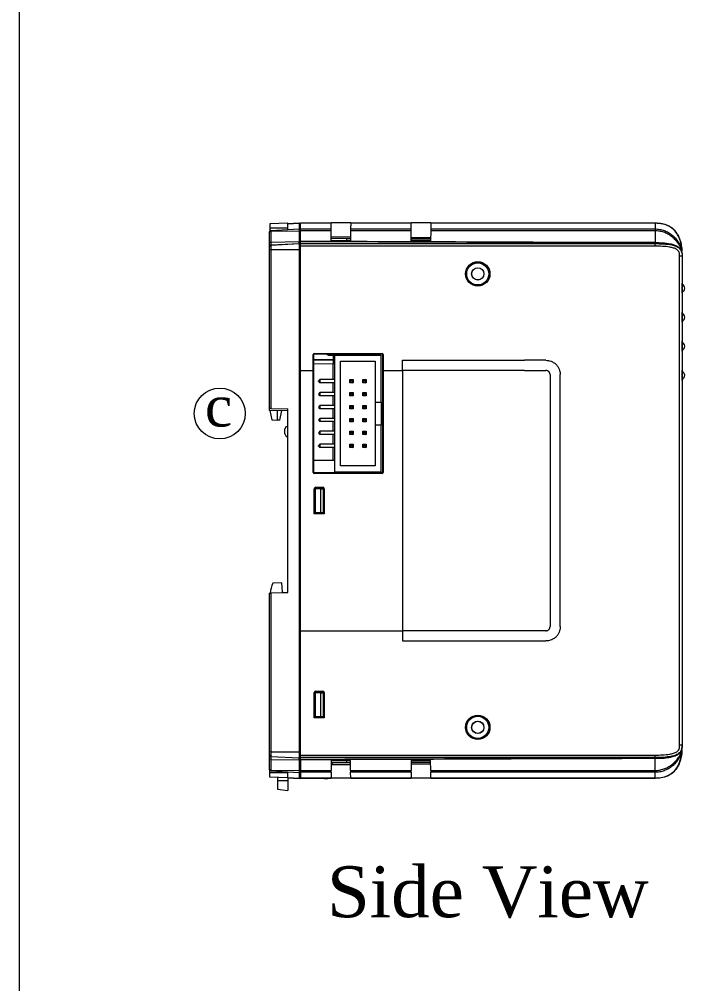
# Model space of a CAD drawing. Extents: x 222 to 1672, y 144 to 807.
# Drawn here: x 221.5 to 352, y 333.8 to 523 of the extents above; entities that cross this region are included whole.
import ezdxf

# ---------------------------------------------------------------- set-up
doc = ezdxf.new("R2010")
doc.units = 0
doc.header["$LTSCALE"] = 2
doc.header["$MEASUREMENT"] = 0
doc.layers.get('0').update_dxf_attribs({"linetype": 'CONTINUOUS'})
doc.styles.get("Standard").update_dxf_attribs({"font": 'TIMES.TTF'})

# ---------------------------------------------------------------- blocks, each defined once
blk = doc.blocks.new('*X58')
at = {"linetype": 'Continuous'}
for s, p in [('Side', (557.85, 454.69)), (' View', (584.44, 454.69))]:
    blk.add_text(s, height=10, rotation=360, dxfattribs=at).set_placement(p)

msp = doc.modelspace()

# ---------------------------------------------------------------- linework, layer by layer
at = {"lineweight": 5}
msp.add_line((221.51653, 806.80121), (221.51653, 144.49055), dxfattribs=at)
at = {"linetype": 'Continuous', "lineweight": 5}
for p, q in [((274.16545, 483.04373), (270.66545, 482.9215)), ((270.66545, 482.9215), (270.66545, 482.04373)), ((274.16545, 482.95202), (276.36545, 483.06732)), ((274.16545, 483.04373), (274.16545, 482.95202)), ((274.16545, 482.92825), (276.36545, 483.01118)), ((274.16545, 482.92825), (274.16545, 482.95202)), ((274.16545, 481.77023), (274.16545, 482.92825)), ((276.36545, 483.06732), (276.36545, 483.01118)), ((276.36545, 483.01118), (276.36545, 481.88552)), ((276.66545, 483.07686), (282.63491, 483.07686)), ((282.6354, 483.02073), (276.66545, 483.02073)), ((276.66545, 481.89507), (276.66545, 483.02073)), ((286.49599, 483.07686), (282.63491, 483.07686)), ((282.64522, 481.89507), (282.6354, 483.02073)), ((286.4955, 483.02073), (286.48568, 481.89507)), ((298.3354, 483.02073), (286.4955, 483.02073)), ((286.49599, 483.07686), (298.33491, 483.07686)), ((302.19599, 483.07686), (298.33491, 483.07686)), ((298.34522, 481.89507), (298.3354, 483.02073)), ((302.1955, 483.02073), (302.18568, 481.89507)), ((346.16545, 483.02073), (302.1955, 483.02073)), ((302.19599, 483.07686), (346.16545, 483.07686)), ((346.16545, 483.02073), (346.16545, 481.89507)), ((270.56545, 479.25108), (270.56545, 481.29687)), ((274.16545, 482.04373), (270.66545, 482.04373)), ((270.66545, 482.04373), (270.66545, 481.51554)), ((270.84975, 481.59646), (276.36545, 481.88552)), ((270.84975, 481.44366), (276.36545, 481.52334)), ((270.84975, 481.44366), (270.84975, 479.33366)), ((276.36545, 482.57255), (276.66545, 482.56732)), ((276.36545, 481.88552), (276.36545, 481.52334)), ((276.36545, 481.52334), (276.36545, 479.41334)), ((276.36545, 481.39076), (276.66545, 481.38552)), ((276.66545, 481.89507), (282.64522, 481.89507)), ((282.64838, 481.53289), (276.66545, 481.53289)), ((276.66545, 479.42289), (276.66545, 481.53289)), ((282.66545, 479.57686), (282.64838, 481.53289)), ((286.48252, 481.53289), (286.46545, 479.57686)), ((298.34838, 481.53289), (286.48252, 481.53289)), ((286.48568, 481.89507), (298.34522, 481.89507)), ((298.36545, 479.57686), (298.34838, 481.53289)), ((302.18252, 481.53289), (302.16545, 479.57686)), ((346.16545, 481.53289), (302.18252, 481.53289)), ((302.18568, 481.89507), (346.16545, 481.89507)), ((346.16545, 481.53289), (346.16545, 479.21528)), ((270.56545, 478.46354), (270.56545, 479.25108)), ((270.84975, 479.33366), (276.36545, 479.41334)), ((270.84975, 479.33366), (270.84975, 478.76284)), ((270.84975, 478.76284), (276.36545, 479.05163)), ((270.84975, 478.74387), (276.36545, 479.03266)), ((276.36545, 479.05163), (276.36545, 479.41334)), ((276.36545, 479.27696), (276.66545, 479.27552)), ((276.36545, 479.05163), (276.36545, 479.03266)), ((276.36545, 479.03266), (276.36545, 477.8338)), ((276.66545, 479.01298), (276.66545, 479.06118)), ((276.66545, 479.01298), (346.16545, 479.01298)), ((282.65862, 480.36002), (286.47204, 480.33203)), ((282.66119, 480.06549), (285.68366, 480.04966)), ((286.46545, 479.57686), (282.66545, 479.57686)), ((285.68366, 480.04966), (286.46954, 480.04554)), ((285.68366, 480.04966), (285.68366, 479.57686)), ((298.35962, 480.24476), (302.17103, 480.21678)), ((298.3619, 479.98327), (302.16882, 479.96333)), ((302.16545, 479.57686), (298.36545, 479.57686)), ((346.16545, 479.0706), (346.16545, 479.01298)), ((270.56545, 478.44456), (270.56545, 478.46354)), ((270.56545, 477.8338), (270.56545, 478.44456)), ((270.56545, 446.69304), (270.56545, 477.8338)), ((270.56545, 477.8338), (270.84975, 477.8338)), ((270.84975, 478.76284), (270.84975, 478.74387)), ((270.84975, 478.74387), (270.84975, 477.8338)), ((270.84975, 477.8338), (270.84975, 446.68311)), ((270.84975, 477.8338), (276.36545, 477.8338)), ((276.36545, 478.55734), (276.66545, 478.55211)), ((276.36545, 478.53837), (276.66545, 478.53314)), ((276.36545, 477.8338), (276.36545, 430.86733)), ((276.36545, 477.8338), (276.66545, 477.8338)), ((276.66545, 478.53314), (276.66545, 478.51345)), ((320.58366, 478.51345), (276.66545, 478.51345)), ((276.66545, 454.11345), (276.66545, 478.51345)), ((346.16545, 478.51345), (320.58366, 478.51345)), ((351.37716, 477.63584), (351.37718, 477.63575)), ((351.41318, 477.27767), (351.37718, 477.63575)), ((351.41875, 477.27749), (351.41875, 477.27747)), ((350.98366, 380.57686), (350.98366, 476.57686)), ((351.48366, 476.57686), (350.98366, 476.57686)), ((351.48366, 476.57686), (351.48366, 380.57686)), ((351.48369, 471.27671), (351.48366, 471.27671)), ((351.48369, 465.57671), (351.48366, 465.57671)), ((351.48369, 459.87671), (351.48366, 459.87671)), ((279.16545, 454.11345), (279.16545, 457.27686)), ((279.2886, 457.27686), (279.16545, 457.27686)), ((279.2886, 434.07686), (279.2886, 457.27686)), ((283.08964, 456.17686), (279.2886, 456.20998)), ((279.2886, 456.20984), (283.0739, 456.17686)), ((279.36545, 457.47686), (292.66545, 457.47686)), ((279.36545, 457.35369), (279.36545, 457.47686)), ((279.36545, 457.35369), (292.66545, 457.35004)), ((281.83366, 457.28684), (281.83366, 457.35301)), ((281.83366, 457.28684), (282.13366, 457.13684)), ((282.13366, 457.35293), (282.13366, 457.13684)), ((282.13366, 457.13684), (283.78366, 457.13684)), ((283.0739, 456.17686), (283.08964, 456.17686)), ((283.08964, 457.13684), (283.08964, 456.17686)), ((283.36366, 434.23684), (283.36366, 457.09684)), ((283.36366, 457.09684), (292.46366, 457.09684)), ((283.78366, 457.35248), (283.78366, 457.09684)), ((284.98366, 457.35215), (284.98366, 457.09684)), ((292.46366, 447.91684), (292.46366, 457.09684)), ((292.66545, 457.35004), (292.66545, 457.47686)), ((292.73861, 457.27686), (292.86545, 457.27686)), ((292.73861, 457.27686), (292.73861, 434.07686)), ((292.86545, 457.27686), (292.86545, 454.11345)), ((283.03198, 455.37723), (279.2886, 455.40985)), ((283.03198, 452.33684), (283.03198, 455.37723)), ((284.51366, 455.94684), (291.31366, 455.94684)), ((284.51366, 435.38684), (284.51366, 455.94684)), ((291.31366, 455.94684), (291.31366, 447.91684)), ((296.66545, 456.11345), (320.58366, 456.11345)), ((296.66545, 454.11345), (296.66545, 456.11345)), ((324.78366, 456.11345), (320.58366, 456.11345)), ((276.66545, 454.11345), (279.16545, 454.11345)), ((276.66545, 403.04027), (276.66545, 454.11345)), ((279.16545, 434.07686), (279.16545, 454.11345)), ((292.86545, 454.11345), (296.66545, 454.11345)), ((292.86545, 454.11345), (292.86545, 434.07686)), ((296.66545, 454.11345), (296.66545, 403.04027)), ((320.58366, 454.11345), (324.78366, 454.11345)), ((325.58366, 453.31345), (325.58366, 403.84027)), ((327.58366, 403.84027), (327.58366, 453.31345)), ((351.48369, 454.1767), (351.48366, 454.1767)), ((280.31366, 452.06911), (280.21366, 452.06911)), ((280.21366, 451.96457), (280.21366, 452.06911)), ((280.21366, 451.96457), (280.31366, 451.96457)), ((280.46366, 452.33684), (280.31366, 452.18684)), ((280.31366, 451.84684), (280.31366, 452.18684)), ((280.46366, 451.69684), (280.31366, 451.84684)), ((280.46366, 452.33684), (280.46366, 451.69684)), ((283.36366, 452.33684), (280.46366, 452.33684)), ((283.36366, 451.69684), (280.46366, 451.69684)), ((283.03198, 449.79684), (283.03198, 451.69684)), ((286.32366, 452.33684), (286.47366, 452.18684)), ((286.32366, 452.33684), (286.96366, 452.33684)), ((286.32366, 451.69684), (286.32366, 452.33684)), ((286.32366, 451.69684), (286.47366, 451.84684)), ((286.96366, 451.69684), (286.32366, 451.69684)), ((286.47366, 452.18684), (286.81366, 452.18684)), ((286.47366, 452.18684), (286.47366, 451.84684)), ((286.47366, 451.84684), (286.81366, 451.84684)), ((286.81366, 452.18684), (286.96366, 452.33684)), ((286.81366, 452.18684), (286.81366, 451.84684)), ((286.81366, 451.84684), (286.96366, 451.69684)), ((286.96366, 452.33684), (286.96366, 451.69684)), ((288.86366, 451.69684), (288.86366, 452.33684)), ((288.86366, 452.33684), (289.01366, 452.18684)), ((288.86366, 452.33684), (289.50366, 452.33684)), ((288.86366, 451.69684), (289.01366, 451.84684)), ((289.50366, 451.69684), (288.86366, 451.69684)), ((289.01366, 452.18684), (289.01366, 451.84684)), ((289.01366, 452.18684), (289.35366, 452.18684)), ((289.01366, 451.84684), (289.35366, 451.84684)), ((289.35366, 452.18684), (289.50366, 452.33684)), ((289.35366, 452.18684), (289.35366, 451.84684)), ((289.35366, 451.84684), (289.50366, 451.69684)), ((289.50366, 452.33684), (289.50366, 451.69684)), ((280.46366, 449.79684), (280.31366, 449.64684)), ((280.31366, 449.30684), (280.31366, 449.64684)), ((280.46366, 449.15684), (280.31366, 449.30684)), ((280.46366, 449.79684), (280.46366, 449.15684)), ((283.36366, 449.79684), (280.46366, 449.79684)), ((283.36366, 449.15684), (280.46366, 449.15684)), ((283.03198, 447.25684), (283.03198, 449.15684)), ((286.31366, 449.80684), (286.97366, 449.80684)), ((286.31366, 449.14684), (286.31366, 449.80684)), ((286.31366, 449.79684), (286.32366, 449.79684)), ((286.32366, 449.15684), (286.31366, 449.15684)), ((286.97366, 449.14684), (286.31366, 449.14684)), ((286.32366, 449.15684), (286.32366, 449.79684)), ((286.32366, 449.79684), (286.47366, 449.64684)), ((286.32366, 449.79684), (286.96366, 449.79684)), ((286.32366, 449.15684), (286.47366, 449.30684)), ((286.96366, 449.15684), (286.32366, 449.15684)), ((286.47366, 449.64684), (286.47366, 449.30684)), ((286.47366, 449.64684), (286.81366, 449.64684)), ((286.47366, 449.30684), (286.81366, 449.30684)), ((286.81366, 449.64684), (286.96366, 449.79684)), ((286.81366, 449.64684), (286.81366, 449.30684)), ((286.81366, 449.30684), (286.96366, 449.15684)), ((286.97366, 449.79684), (286.96366, 449.79684)), ((286.96366, 449.79684), (286.96366, 449.15684)), ((286.97366, 449.15684), (286.96366, 449.15684)), ((286.97366, 449.80684), (286.97366, 449.14684)), ((288.85366, 449.80684), (289.51366, 449.80684)), ((288.85366, 449.14684), (288.85366, 449.80684)), ((288.85366, 449.79684), (288.86366, 449.79684)), ((288.86366, 449.15684), (288.85366, 449.15684)), ((289.51366, 449.14684), (288.85366, 449.14684)), ((288.86366, 449.15684), (288.86366, 449.79684)), ((288.86366, 449.79684), (289.01366, 449.64684)), ((288.86366, 449.79684), (289.50366, 449.79684)), ((288.86366, 449.15684), (289.01366, 449.30684)), ((289.50366, 449.15684), (288.86366, 449.15684)), ((289.01366, 449.64684), (289.01366, 449.30684)), ((289.01366, 449.64684), (289.35366, 449.64684)), ((289.01366, 449.30684), (289.35366, 449.30684)), ((289.35366, 449.64684), (289.50366, 449.79684)), ((289.35366, 449.64684), (289.35366, 449.30684)), ((289.35366, 449.30684), (289.50366, 449.15684)), ((289.50366, 449.79684), (289.50366, 449.15684)), ((289.51366, 449.80684), (289.51366, 449.14684)), ((270.56545, 446.29304), (270.56545, 446.69304)), ((280.46366, 447.25684), (280.31366, 447.10684)), ((280.31366, 446.76684), (280.31366, 447.10684)), ((280.46366, 446.61684), (280.31366, 446.76684)), ((280.46366, 447.25684), (280.46366, 446.61684)), ((283.36366, 447.25684), (280.46366, 447.25684)), ((286.31366, 447.26684), (286.97366, 447.26684)), ((286.31366, 446.60684), (286.31366, 447.26684)), ((286.31366, 447.25684), (286.32366, 447.25684)), ((286.32366, 447.25684), (286.47366, 447.10684)), ((286.32366, 447.25684), (286.96366, 447.25684)), ((286.32366, 446.61684), (286.32366, 447.25684)), ((286.32366, 446.61684), (286.47366, 446.76684)), ((286.47366, 447.10684), (286.81366, 447.10684)), ((286.47366, 447.10684), (286.47366, 446.76684)), ((286.47366, 446.76684), (286.81366, 446.76684)), ((286.81366, 447.10684), (286.96366, 447.25684)), ((286.81366, 447.10684), (286.81366, 446.76684)), ((286.81366, 446.76684), (286.96366, 446.61684)), ((286.97366, 447.25684), (286.96366, 447.25684)), ((286.96366, 447.25684), (286.96366, 446.61684)), ((286.97366, 447.26684), (286.97366, 446.60684)), ((288.85366, 447.26684), (289.51366, 447.26684)), ((288.85366, 446.60684), (288.85366, 447.26684)), ((288.85366, 447.25684), (288.86366, 447.25684)), ((288.86366, 446.61684), (288.86366, 447.25684)), ((288.86366, 447.25684), (289.01366, 447.10684)), ((288.86366, 447.25684), (289.50366, 447.25684)), ((288.86366, 446.61684), (289.01366, 446.76684)), ((289.01366, 447.10684), (289.01366, 446.76684)), ((289.01366, 447.10684), (289.35366, 447.10684)), ((289.01366, 446.76684), (289.35366, 446.76684)), ((289.35366, 447.10684), (289.50366, 447.25684)), ((289.35366, 447.10684), (289.35366, 446.76684)), ((289.35366, 446.76684), (289.50366, 446.61684)), ((289.50366, 447.25684), (289.50366, 446.61684)), ((289.51366, 447.26684), (289.51366, 446.60684)), ((291.31366, 447.91684), (292.46366, 447.91684)), ((291.31366, 447.91684), (291.31366, 443.41684)), ((292.46366, 447.91684), (292.46366, 443.41684)), ((274.16545, 446.2302), (270.56545, 446.29304)), ((270.62804, 446.29195), (271.05745, 444.40252)), ((270.84975, 446.68311), (274.16545, 446.56732)), ((272.06545, 446.26686), (272.06545, 444.36732)), ((272.56945, 444.38492), (272.99348, 446.25066)), ((274.16545, 410.56733), (274.16545, 446.56732)), ((283.36366, 446.61684), (280.46366, 446.61684)), ((283.03198, 444.71684), (283.03198, 446.61684)), ((286.32366, 446.61684), (286.31366, 446.61684)), ((286.97366, 446.60684), (286.31366, 446.60684)), ((286.96366, 446.61684), (286.32366, 446.61684)), ((286.97366, 446.61684), (286.96366, 446.61684)), ((288.86366, 446.61684), (288.85366, 446.61684)), ((289.51366, 446.60684), (288.85366, 446.60684)), ((289.50366, 446.61684), (288.86366, 446.61684)), ((271.05745, 444.40252), (272.06545, 444.36732)), ((272.56945, 444.38492), (272.06545, 444.36732)), ((273.80923, 443.15489), (273.56545, 442.66733)), ((273.80923, 443.15489), (274.16545, 443.16733)), ((280.46366, 444.71684), (280.31366, 444.56684)), ((280.31366, 444.22684), (280.31366, 444.56684)), ((280.46366, 444.07684), (280.31366, 444.22684)), ((280.46366, 444.71684), (280.46366, 444.07684)), ((283.36366, 444.71684), (280.46366, 444.71684)), ((283.36366, 444.07684), (280.46366, 444.07684)), ((283.03198, 442.17684), (283.03198, 444.07684)), ((286.31366, 444.72684), (286.97366, 444.72684)), ((286.31366, 444.06684), (286.31366, 444.72684)), ((286.31366, 444.71684), (286.32366, 444.71684)), ((286.32366, 444.07684), (286.31366, 444.07684)), ((286.97366, 444.06684), (286.31366, 444.06684)), ((286.32366, 444.07684), (286.32366, 444.71684)), ((286.32366, 444.71684), (286.47366, 444.56684)), ((286.32366, 444.71684), (286.96366, 444.71684)), ((286.32366, 444.07684), (286.47366, 444.22684)), ((286.96366, 444.07684), (286.32366, 444.07684)), ((286.47366, 444.56684), (286.47366, 444.22684)), ((286.47366, 444.56684), (286.81366, 444.56684)), ((286.47366, 444.22684), (286.81366, 444.22684)), ((286.81366, 444.56684), (286.96366, 444.71684)), ((286.81366, 444.56684), (286.81366, 444.22684)), ((286.81366, 444.22684), (286.96366, 444.07684)), ((286.97366, 444.71684), (286.96366, 444.71684)), ((286.96366, 444.71684), (286.96366, 444.07684)), ((286.97366, 444.07684), (286.96366, 444.07684)), ((286.97366, 444.72684), (286.97366, 444.06684)), ((288.85366, 444.72684), (289.51366, 444.72684)), ((288.85366, 444.06684), (288.85366, 444.72684)), ((288.85366, 444.71684), (288.86366, 444.71684)), ((288.86366, 444.07684), (288.85366, 444.07684)), ((289.51366, 444.06684), (288.85366, 444.06684)), ((288.86366, 444.07684), (288.86366, 444.71684)), ((288.86366, 444.71684), (289.01366, 444.56684)), ((288.86366, 444.71684), (289.50366, 444.71684)), ((288.86366, 444.07684), (289.01366, 444.22684)), ((289.50366, 444.07684), (288.86366, 444.07684)), ((289.01366, 444.56684), (289.01366, 444.22684)), ((289.01366, 444.56684), (289.35366, 444.56684)), ((289.01366, 444.22684), (289.35366, 444.22684)), ((289.35366, 444.56684), (289.50366, 444.71684)), ((289.35366, 444.56684), (289.35366, 444.22684)), ((289.35366, 444.22684), (289.50366, 444.07684)), ((289.50366, 444.71684), (289.50366, 444.07684)), ((289.51366, 444.72684), (289.51366, 444.06684)), ((291.31366, 443.41684), (291.31366, 435.38684)), ((292.46366, 443.41684), (291.31366, 443.41684)), ((292.46366, 434.23684), (292.46366, 443.41684)), ((273.56545, 441.66733), (273.56545, 442.66733)), ((273.56545, 441.66733), (273.80923, 441.17976)), ((273.80923, 441.17976), (274.16545, 441.16733)), ((280.46366, 442.17684), (280.31366, 442.02684)), ((280.31366, 441.68684), (280.31366, 442.02684)), ((280.46366, 441.53684), (280.31366, 441.68684)), ((280.46366, 442.17684), (280.46366, 441.53684)), ((283.36366, 442.17684), (280.46366, 442.17684)), ((283.36366, 441.53684), (280.46366, 441.53684)), ((283.03198, 439.63684), (283.03198, 441.53684)), ((286.31366, 442.18684), (286.97366, 442.18684)), ((286.31366, 441.52684), (286.31366, 442.18684)), ((286.31366, 442.17684), (286.32366, 442.17684)), ((286.32366, 441.53684), (286.31366, 441.53684)), ((286.97366, 441.52684), (286.31366, 441.52684)), ((286.32366, 441.53684), (286.32366, 442.17684)), ((286.32366, 442.17684), (286.47366, 442.02684)), ((286.32366, 442.17684), (286.96366, 442.17684)), ((286.32366, 441.53684), (286.47366, 441.68684)), ((286.96366, 441.53684), (286.32366, 441.53684)), ((286.47366, 442.02684), (286.47366, 441.68684)), ((286.47366, 442.02684), (286.81366, 442.02684)), ((286.47366, 441.68684), (286.81366, 441.68684)), ((286.81366, 442.02684), (286.96366, 442.17684)), ((286.81366, 442.02684), (286.81366, 441.68684)), ((286.81366, 441.68684), (286.96366, 441.53684)), ((286.97366, 442.17684), (286.96366, 442.17684)), ((286.96366, 442.17684), (286.96366, 441.53684)), ((286.97366, 441.53684), (286.96366, 441.53684)), ((286.97366, 442.18684), (286.97366, 441.52684)), ((288.85366, 442.18684), (289.51366, 442.18684)), ((288.85366, 441.52684), (288.85366, 442.18684)), ((288.85366, 442.17684), (288.86366, 442.17684)), ((288.86366, 441.53684), (288.85366, 441.53684)), ((289.51366, 441.52684), (288.85366, 441.52684)), ((288.86366, 441.53684), (288.86366, 442.17684)), ((288.86366, 442.17684), (289.01366, 442.02684)), ((288.86366, 442.17684), (289.50366, 442.17684)), ((288.86366, 441.53684), (289.01366, 441.68684)), ((289.50366, 441.53684), (288.86366, 441.53684)), ((289.01366, 442.02684), (289.35366, 442.02684)), ((289.01366, 442.02684), (289.01366, 441.68684)), ((289.01366, 441.68684), (289.35366, 441.68684)), ((289.35366, 442.02684), (289.50366, 442.17684)), ((289.35366, 442.02684), (289.35366, 441.68684)), ((289.35366, 441.68684), (289.50366, 441.53684)), ((289.50366, 442.17684), (289.50366, 441.53684)), ((289.51366, 442.18684), (289.51366, 441.52684)), ((280.31366, 439.37381), (280.21366, 439.37381)), ((280.21366, 439.25987), (280.21366, 439.37381)), ((280.21366, 439.25987), (280.31366, 439.25987)), ((280.46366, 439.63684), (280.31366, 439.48684)), ((280.31366, 439.14684), (280.31366, 439.48684)), ((280.46366, 438.99684), (280.31366, 439.14684)), ((280.46366, 439.63684), (280.46366, 438.99684)), ((283.36366, 439.63684), (280.46366, 439.63684)), ((286.32366, 439.63684), (286.47366, 439.48684)), ((286.32366, 439.63684), (286.96366, 439.63684)), ((286.32366, 438.99684), (286.32366, 439.63684)), ((286.32366, 438.99684), (286.47366, 439.14684)), ((286.47366, 439.48684), (286.81366, 439.48684)), ((286.47366, 439.48684), (286.47366, 439.14684)), ((286.47366, 439.14684), (286.81366, 439.14684)), ((286.81366, 439.48684), (286.96366, 439.63684)), ((286.81366, 439.48684), (286.81366, 439.14684)), ((286.81366, 439.14684), (286.96366, 438.99684)), ((286.96366, 439.63684), (286.96366, 438.99684)), ((288.86366, 438.99684), (288.86366, 439.63684)), ((288.86366, 439.63684), (289.01366, 439.48684)), ((288.86366, 439.63684), (289.50366, 439.63684)), ((288.86366, 438.99684), (289.01366, 439.14684)), ((289.01366, 439.48684), (289.35366, 439.48684)), ((289.01366, 439.48684), (289.01366, 439.14684)), ((289.01366, 439.14684), (289.35366, 439.14684)), ((289.35366, 439.48684), (289.50366, 439.63684)), ((289.35366, 439.48684), (289.35366, 439.14684)), ((289.35366, 439.14684), (289.50366, 438.99684)), ((289.50366, 439.63684), (289.50366, 438.99684)), ((283.36366, 438.99684), (280.46366, 438.99684)), ((283.03198, 436.42675), (283.03198, 438.99684)), ((286.96366, 438.99684), (286.32366, 438.99684)), ((289.50366, 438.99684), (288.86366, 438.99684)), ((283.36366, 436.42675), (279.2886, 436.42675)), ((291.31366, 435.38684), (284.51366, 435.38684)), ((279.2886, 434.07686), (279.16545, 434.07686)), ((292.66545, 434.00368), (279.36545, 434.00003)), ((279.36545, 434.00003), (279.36545, 433.87686)), ((292.66545, 433.87686), (279.36545, 433.87686)), ((283.36366, 434.23684), (292.46366, 434.23684)), ((283.63366, 434.23684), (283.63366, 434.0012)), ((283.78366, 434.23684), (283.78366, 434.00125)), ((284.98366, 434.23684), (284.98366, 434.00157)), ((292.66545, 434.00368), (292.66545, 433.87686)), ((292.73861, 434.07686), (292.86545, 434.07686)), ((276.36545, 430.86733), (276.36545, 386.16733)), ((276.66545, 430.86733), (276.36545, 430.86733)), ((279.35459, 425.9537), (279.35459, 430.90044)), ((279.46545, 430.77727), (279.35459, 430.90044)), ((279.46545, 426.1622), (279.46545, 430.77727)), ((279.47928, 430.86733), (279.56545, 430.86733)), ((279.56545, 426.16733), (279.56545, 430.86733)), ((280.60903, 430.86733), (279.56545, 430.86733)), ((279.6541, 431.20011), (281.00183, 431.20048)), ((279.6541, 431.20011), (279.76504, 431.07686)), ((279.76504, 431.07686), (280.86587, 431.07686)), ((280.60903, 426.16733), (280.60903, 430.86733)), ((280.60903, 430.86733), (281.06545, 430.86733)), ((280.86587, 431.07686), (281.00183, 431.20048)), ((281.06545, 430.86733), (281.06545, 426.16733)), ((281.30151, 430.90097), (281.16545, 430.77727)), ((281.16545, 430.77727), (281.16545, 426.07686)), ((281.30151, 430.90097), (281.30151, 425.95316)), ((276.66545, 426.16733), (276.36545, 426.16733)), ((279.35459, 425.9537), (279.41186, 426.01732)), ((281.30151, 425.95316), (279.35459, 425.9537)), ((279.41186, 426.16248), (279.46545, 426.1622)), ((279.41186, 426.01732), (279.41186, 426.16248)), ((281.16545, 426.01732), (279.41186, 426.01732)), ((279.56545, 426.16733), (279.46545, 426.16733)), ((280.60903, 426.16733), (279.56545, 426.16733)), ((281.06545, 426.16733), (280.60903, 426.16733)), ((281.30151, 425.95316), (281.16545, 426.07686)), ((281.16545, 426.01732), (281.16545, 426.07686)), ((272.96858, 412.43077), (271.21872, 412.36966)), ((273.09121, 410.59132), (272.96858, 412.43077)), ((270.56545, 379.30085), (270.56545, 410.44161)), ((270.84975, 410.45154), (274.16545, 410.56733)), ((270.84975, 410.45154), (270.84975, 379.30085)), ((273.09121, 410.59132), (274.16545, 410.57257)), ((276.66545, 403.04027), (296.66545, 403.04027)), ((276.66545, 378.64027), (276.66545, 403.04027)), ((296.66545, 403.04027), (296.66545, 401.04027)), ((324.78366, 403.04027), (320.58366, 403.04027)), ((296.66545, 401.04027), (320.58366, 401.04027)), ((320.58366, 401.04027), (324.78366, 401.04027)), ((276.66545, 390.86732), (276.36545, 390.86732)), ((279.35459, 385.9537), (279.35459, 390.90044)), ((279.46545, 390.77727), (279.35459, 390.90044)), ((279.46545, 386.1622), (279.46545, 390.77727)), ((279.47928, 390.86732), (279.56545, 390.86732)), ((279.56545, 386.16733), (279.56545, 390.86732)), ((280.60903, 390.86732), (279.56545, 390.86732)), ((279.6541, 391.20011), (281.00183, 391.20048)), ((279.6541, 391.20011), (279.76504, 391.07686)), ((279.76504, 391.07686), (280.86587, 391.07686)), ((280.60903, 386.16733), (280.60903, 390.86732)), ((280.60903, 390.86732), (281.06545, 390.86732)), ((280.86587, 391.07686), (281.00183, 391.20048)), ((281.06545, 390.86732), (281.06545, 386.16733)), ((281.30151, 390.90097), (281.16545, 390.77727)), ((281.16545, 390.77727), (281.16545, 386.07686)), ((281.30151, 390.90097), (281.30151, 385.95316)), ((281.16545, 388.06113), (281.06545, 388.06113)), ((276.36545, 386.16733), (276.36545, 379.30085)), ((276.66545, 386.16733), (276.36545, 386.16733)), ((279.41186, 386.16248), (279.46545, 386.1622)), ((279.41186, 386.01732), (279.41186, 386.16248)), ((279.56545, 386.16733), (279.46545, 386.16733)), ((280.60903, 386.16733), (279.56545, 386.16733)), ((281.06545, 386.16733), (280.60903, 386.16733)), ((279.35459, 385.9537), (279.41186, 386.01732)), ((281.30151, 385.95316), (279.35459, 385.9537)), ((281.16545, 386.01732), (279.41186, 386.01732)), ((281.30151, 385.95316), (281.16545, 386.07686)), ((281.16545, 386.07686), (281.16545, 386.01732)), ((351.48366, 380.57686), (350.98366, 380.57686)), ((270.56545, 378.69009), (270.56545, 379.30085)), ((270.84975, 379.30085), (270.56545, 379.30085)), ((270.56545, 378.67111), (270.56545, 378.69009)), ((270.56545, 377.88357), (270.56545, 378.67111)), ((270.84975, 379.30085), (270.84975, 378.39078)), ((270.84975, 379.30085), (276.36545, 379.30085)), ((276.36545, 379.30085), (276.36545, 378.10199)), ((276.36545, 379.30085), (276.66545, 379.30085)), ((276.36545, 378.59628), (276.66545, 378.60152)), ((276.36545, 378.57731), (276.66545, 378.58254)), ((276.66545, 378.64027), (320.58366, 378.64027)), ((276.66545, 378.64027), (276.66545, 378.60152)), ((320.58366, 378.64027), (346.16545, 378.64027)), ((346.16545, 378.14075), (346.16545, 378.64027)), ((351.37718, 379.51797), (351.37716, 379.51788)), ((351.41319, 379.8761), (351.37718, 379.51797)), ((351.41876, 379.87629), (351.41876, 379.87627)), ((270.56545, 375.83778), (270.56545, 377.88357)), ((270.84975, 378.39078), (276.36545, 378.10199)), ((270.84975, 378.39078), (270.84975, 378.37181)), ((270.84975, 378.37181), (276.36545, 378.08302)), ((270.84975, 378.37181), (270.84975, 377.80099)), ((270.84975, 377.80099), (276.36545, 377.72131)), ((270.84975, 377.80099), (270.84975, 375.69099)), ((276.36545, 378.10199), (276.36545, 378.08302)), ((276.36545, 377.72131), (276.36545, 378.08302)), ((276.36545, 377.85769), (276.66545, 377.85913)), ((276.36545, 377.72131), (276.36545, 375.61131)), ((346.16545, 378.14075), (276.66545, 378.14075)), ((276.66545, 378.14075), (276.66545, 378.09254)), ((276.66545, 377.73084), (276.66545, 375.62084)), ((282.66545, 377.57686), (282.64838, 375.62084)), ((282.65862, 376.7937), (286.47204, 376.82169)), ((285.68366, 377.10407), (282.66119, 377.08824)), ((282.66545, 377.57686), (286.46545, 377.57686)), ((282.92692, 376.79567), (282.8153, 377.08905)), ((285.68366, 377.57686), (285.68366, 377.10407)), ((286.46954, 377.10818), (285.68366, 377.10407)), ((286.48252, 375.62084), (286.46545, 377.57686)), ((298.36545, 377.57686), (298.34838, 375.62084)), ((298.35962, 376.90896), (302.17103, 376.93694)), ((302.16882, 377.19039), (298.3619, 377.17046)), ((298.36545, 377.57686), (302.16545, 377.57686)), ((302.18252, 375.62084), (302.16545, 377.57686)), ((346.16545, 378.08312), (346.16545, 378.14075)), ((346.16545, 375.62084), (346.16545, 377.93844)), ((270.66545, 375.17256), (270.66545, 375.61911)), ((274.16545, 375.17256), (270.66545, 375.17256)), ((270.66545, 374.29479), (270.66545, 375.17256)), ((270.84975, 375.69099), (276.36545, 375.61131)), ((270.84975, 375.53819), (276.36545, 375.24913)), ((274.16545, 374.20641), (274.16545, 375.36442)), ((276.36545, 375.74389), (276.66545, 375.74913)), ((276.36545, 375.61131), (276.36545, 375.24913)), ((276.36545, 375.24913), (276.36545, 374.12347)), ((276.66545, 375.62084), (282.64838, 375.62084)), ((282.64522, 375.25866), (276.66545, 375.25866)), ((276.66545, 375.25866), (276.66545, 374.13299)), ((282.64522, 375.25866), (282.6354, 374.13299)), ((286.48252, 375.62084), (298.34838, 375.62084)), ((298.34522, 375.25866), (286.48568, 375.25866)), ((286.4955, 374.13299), (286.48568, 375.25866)), ((298.34522, 375.25866), (298.3354, 374.13299)), ((302.18252, 375.62084), (346.16545, 375.62084)), ((346.16545, 375.25866), (302.18568, 375.25866)), ((302.1955, 374.13299), (302.18568, 375.25866)), ((346.16545, 374.13299), (346.16545, 375.25866)), ((274.16545, 374.17257), (270.66545, 374.29479)), ((272.16545, 374.24241), (272.16545, 373.67256)), ((272.16545, 373.67256), (272.16545, 371.95365)), ((272.16545, 373.67256), (274.16545, 373.67256)), ((274.16545, 374.20641), (276.36545, 374.12347)), ((274.16545, 374.18263), (274.16545, 374.20641)), ((274.16545, 374.17257), (274.16545, 374.18263)), ((274.16545, 374.18263), (276.36545, 374.06733)), ((274.16545, 374.17257), (274.16545, 373.67256)), ((274.16545, 373.67256), (274.16545, 371.67256)), ((276.36545, 374.5621), (276.66545, 374.56734)), ((276.36545, 374.12347), (276.36545, 374.06733)), ((276.36545, 374.06733), (276.66545, 374.08731)), ((276.66545, 374.13299), (282.6354, 374.13299)), ((282.63491, 374.07686), (276.66545, 374.07686)), ((281.28506, 374.06733), (281.96545, 374.06733)), ((286.49599, 374.07686), (282.63491, 374.07686)), ((286.4955, 374.13299), (298.3354, 374.13299)), ((298.33491, 374.07686), (286.49599, 374.07686)), ((302.19599, 374.07686), (298.33491, 374.07686)), ((302.1955, 374.13299), (346.16545, 374.13299)), ((346.16545, 374.07686), (302.19599, 374.07686)), ((272.16545, 371.95365), (274.16545, 371.67256))]:
    msp.add_line(p, q, dxfattribs=at)
at = {"linetype": 'Continuous', "lineweight": 5, "flags": 128}
for points in [[(270.56545, 479.25108), (270.57084, 479.26669), (270.58681, 479.28172), (270.61279, 479.29566), (270.64784, 479.30801), (270.69071, 479.3183), (270.73985, 479.32618), (270.79351, 479.33136), (270.84975, 479.33366)], [(351.48367, 469.27671), (351.48367, 469.35282), (351.48367, 469.5696), (351.48367, 469.89402), (351.48368, 470.2767)], [(351.48368, 470.2767), (351.48368, 470.65939), (351.48368, 470.98381), (351.48369, 471.20058), (351.48369, 471.27671)], [(351.48367, 463.57671), (351.48367, 463.65282), (351.48367, 463.8696), (351.48367, 464.19402), (351.48368, 464.5767)], [(351.48368, 464.5767), (351.48368, 464.95939), (351.48368, 465.28381), (351.48369, 465.50058), (351.48369, 465.57671)], [(351.48367, 457.8767), (351.48367, 457.95282), (351.48367, 458.1696), (351.48367, 458.49402), (351.48368, 458.8767)], [(351.48368, 458.8767), (351.48368, 459.25939), (351.48368, 459.58381), (351.48369, 459.80058), (351.48369, 459.87671)], [(351.48367, 452.1767), (351.48367, 452.25283), (351.48367, 452.4696), (351.48367, 452.79402), (351.48368, 453.1767)], [(351.48368, 453.1767), (351.48368, 453.55939), (351.48368, 453.88381), (351.48369, 454.10058), (351.48369, 454.1767)], [(270.84975, 446.68311), (270.79351, 446.68508), (270.73985, 446.68695), (270.69071, 446.68867), (270.64784, 446.69016), (270.61279, 446.69139), (270.58681, 446.69229), (270.57084, 446.69285), (270.56545, 446.69304)], [(270.56545, 410.44161), (270.57084, 410.4418), (270.58681, 410.44236), (270.61279, 410.44326), (270.64784, 410.44449), (270.69071, 410.44598), (270.73985, 410.4477), (270.79351, 410.44958), (270.84975, 410.45154)], [(270.84975, 377.80099), (270.79351, 377.80329), (270.73985, 377.80847), (270.69071, 377.81635), (270.64784, 377.82664), (270.61279, 377.83899), (270.58681, 377.85293), (270.57084, 377.86796), (270.56545, 377.88357)]]:
    msp.add_lwpolyline(points, dxfattribs=at)
at = {"linetype": 'Continuous', "lineweight": 5}
for centre, radius in [((311.41545, 473.07686), 2.39127), ((311.41545, 473.07686), 2.37731), ((311.41545, 473.07686), 2.16858), ((311.41545, 473.07686), 1.21397), ((311.41545, 473.07686), 1.19127), ((311.41545, 384.07686), 2.39127), ((311.41545, 384.07686), 2.37731), ((311.41545, 384.07686), 2.16858), ((311.41545, 384.07686), 1.21397), ((311.41545, 384.07686), 1.19127)]:
    msp.add_circle(centre, radius, dxfattribs=at)
at = {"lineweight": 5}
msp.add_circle((260.83415, 445.67184), 5, dxfattribs=at)
at = {"linetype": 'Continuous', "lineweight": 5}
for centre, radius, start, end in [((270.86529, 478.46341), 0.29984, 92.9709372, 179.9747613), ((270.86529, 478.44443), 0.29984, 92.9709372, 179.9747613), ((351.17118, 470.27671), 0.8125, 292.7789436, 67.9137812), ((351.17118, 464.57671), 0.8125, 292.7789436, 67.9137812), ((351.17118, 458.87671), 0.8125, 292.7789436, 67.9137812), ((279.36545, 457.27686), 0.2, 90, 180), ((279.36543, 457.27686), 0.07683, 89.9842775, 180), ((292.66545, 457.27686), 0.2, 0, 90), ((292.66543, 457.27686), 0.07318, 0, 89.9842775), ((351.17118, 453.17671), 0.8125, 292.7789436, 67.9137812), ((279.36545, 434.07686), 0.2, 180, 270), ((279.36543, 434.07686), 0.07683, 180, 270.0157225), ((292.66545, 434.07686), 0.2, 270, 0), ((292.66543, 434.07686), 0.07318, 270.0157225, 0), ((277.16021, 409.73361), 6.5, 156.074652, 173.7053168), ((270.86529, 378.69022), 0.29984, 180.0252387, 267.0290628), ((270.86529, 378.67124), 0.29984, 180.0252387, 267.0290628), ((281.28506, 374.16733), 0.1, 247.272923, 270), ((281.96545, 374.16733), 0.1, 270, 294.5959993)]:
    msp.add_arc(centre, radius, start, end, dxfattribs=at)
for centre, major_axis, ratio, start_param, end_param in [((283.07392, 455.37683), (-0.00002, 0.80003), 0.05242088, 6.283183923, 7.853477915), ((279.65493, 430.8997), (-0.2012, 0.22353), 0.997524673, 5.551833564, 7.119890835), ((279.76586, 430.77645), (-0.21218, 0.21324), 0.997264654, 5.501658939, 7.06971621), ((280.86504, 430.77645), (0.21218, 0.21324), 0.997264654, 5.496654405, 7.064711676), ((281.00101, 430.90007), (0.22265, 0.20242), 0.996977364, 5.54682903, 7.114886301), ((279.65493, 390.8997), (-0.2012, 0.22353), 0.997524673, 5.551833564, 7.119890835), ((279.76586, 390.77645), (-0.21218, 0.21324), 0.997264654, 5.501658939, 7.06971621), ((280.86504, 390.77645), (0.21218, 0.21324), 0.997264654, 5.496654405, 7.064711676), ((281.00101, 390.90007), (0.22265, 0.20242), 0.996977364, 5.54682903, 7.114886301)]:
    msp.add_ellipse(centre, major_axis=major_axis, ratio=ratio, start_param=start_param, end_param=end_param, dxfattribs=at)
for points in [[(276.66545, 483.02073), (276.66545, 483.05543), (276.66545, 483.07686), (276.66545, 483.07686)], [(282.6354, 483.02073), (282.63508, 483.05653), (282.63491, 483.07686), (282.63491, 483.07686)], [(286.49599, 483.07686), (286.49599, 483.07686), (286.49582, 483.05646), (286.4955, 483.02073)], [(298.3354, 483.02073), (298.33508, 483.05653), (298.33491, 483.07686), (298.33491, 483.07686)], [(302.19599, 483.07686), (302.19599, 483.07686), (302.19582, 483.05646), (302.1955, 483.02073)], [(346.16545, 483.07686), (346.16545, 483.07686), (346.16545, 483.05543), (346.16545, 483.02073)], [(346.16545, 479.21528), (322.99878, 479.21528), (299.83212, 479.42289), (276.66545, 479.42289)], [(346.16545, 479.0706), (322.99878, 479.0706), (299.83212, 479.06118), (276.66545, 479.06118)], [(320.58366, 454.11345), (312.61055, 454.11345), (304.63856, 454.11345), (296.66545, 454.11345)], [(320.58366, 403.04027), (312.61055, 403.04027), (304.63856, 403.04027), (296.66545, 403.04027)], [(346.16545, 378.08312), (322.99878, 378.08312), (299.83212, 378.09254), (276.66545, 378.09254)], [(346.16545, 377.93844), (322.99878, 377.93844), (299.83212, 377.73084), (276.66545, 377.73084)], [(276.66545, 374.07686), (276.66545, 374.07686), (276.66545, 374.0983), (276.66545, 374.13299)], [(282.63491, 374.07686), (282.63491, 374.07686), (282.63508, 374.09726), (282.6354, 374.13299)], [(286.4955, 374.13299), (286.49582, 374.09719), (286.49599, 374.07686), (286.49599, 374.07686)], [(298.33491, 374.07686), (298.33491, 374.07686), (298.33508, 374.09726), (298.3354, 374.13299)], [(302.1955, 374.13299), (302.19582, 374.09719), (302.19599, 374.07686), (302.19599, 374.07686)], [(346.16545, 374.07686), (346.16545, 374.07686), (346.16545, 374.0983), (346.16545, 374.13299)]]:
    msp.add_open_spline(points, degree=3, dxfattribs=at)
for points, knots in [([(346.16545, 483.07686), (346.44844, 483.0689), (346.98641, 483.05378), (347.95751, 482.88633), (348.99922, 482.50098), (349.97531, 481.74323), (350.65233, 480.80422), (351.09164, 479.76288), (351.33904, 478.68), (351.44124, 477.92308), (351.45285, 477.53456), (351.45364, 477.50822)], [0, 0, 0, 0, 0.097853676, 0.186020347, 0.340201904, 0.476952145, 0.607209082, 0.736562546, 0.865484076, 0.99087919, 1, 1, 1, 1]), ([(351.45345, 477.50826), (351.45266, 477.53463), (351.44101, 477.92328), (351.33648, 478.68), (351.07786, 479.75902), (350.62435, 480.78899), (349.93992, 481.70974), (348.9699, 482.45015), (347.94101, 482.83029), (346.97998, 482.99739), (346.44637, 483.01268), (346.16545, 483.02073)], [0, 0, 0, 0, 0.009195058, 0.135501146, 0.26523255, 0.395018196, 0.524967502, 0.66090922, 0.814195605, 0.902181731, 1, 1, 1, 1]), ([(270.84975, 481.59646), (270.81278, 481.59045), (270.73648, 481.57805), (270.64672, 481.51102), (270.59565, 481.43525), (270.56996, 481.36392), (270.56702, 481.32025), (270.56545, 481.29687)], [0, 0, 0, 0, 0.24183798, 0.499132748, 0.708096098, 0.843758085, 1, 1, 1, 1]), ([(270.56545, 481.29687), (270.56702, 481.30844), (270.56997, 481.33006), (270.59566, 481.36525), (270.64673, 481.40321), (270.73648, 481.43558), (270.81278, 481.44102), (270.84975, 481.44366)], [0, 0, 0, 0, 0.156262778, 0.29193548, 0.500862589, 0.75817973, 1, 1, 1, 1]), ([(270.84975, 481.59646), (270.84898, 481.59429), (270.84745, 481.58996), (270.84688, 481.55648), (270.84745, 481.50735), (270.84898, 481.4649), (270.84975, 481.44366)], [0, 0, 0, 0, 0.2500799, 0.499988966, 0.749895175, 1, 1, 1, 1]), ([(276.66545, 481.53289), (276.66545, 481.62931), (276.66545, 481.72727), (276.66545, 481.86151), (276.66545, 481.89507), (276.66545, 481.89507)], [0, 0, 0, 0, 0.5, 0.5, 1, 1, 1, 1]), ([(282.64838, 481.53289), (282.64747, 481.63735), (282.64667, 481.72922), (282.64553, 481.85946), (282.64522, 481.89507), (282.64522, 481.89507)], [0, 0, 0, 0, 0.5, 0.5, 1, 1, 1, 1]), ([(286.48568, 481.89507), (286.48568, 481.89507), (286.48537, 481.85952), (286.48424, 481.72934), (286.48343, 481.63665), (286.48252, 481.53289)], [0, 0, 0, 0, 0.5, 0.5, 1, 1, 1, 1]), ([(298.34838, 481.53289), (298.34747, 481.63735), (298.34667, 481.72922), (298.34553, 481.85946), (298.34522, 481.89507), (298.34522, 481.89507)], [0, 0, 0, 0, 0.5, 0.5, 1, 1, 1, 1]), ([(302.18568, 481.89507), (302.18568, 481.89507), (302.18537, 481.85952), (302.18424, 481.72934), (302.18343, 481.63665), (302.18252, 481.53289)], [0, 0, 0, 0, 0.5, 0.5, 1, 1, 1, 1]), ([(346.16545, 481.89507), (346.16545, 481.89507), (346.16545, 481.85916), (346.16545, 481.72962), (346.16545, 481.63635), (346.16545, 481.53289)], [0, 0, 0, 0, 0.5, 0.5, 1, 1, 1, 1]), ([(346.16545, 481.89507), (346.47197, 481.89507), (346.77893, 481.86831), (347.37786, 481.76394), (347.67017, 481.68674), (348.24061, 481.48286), (348.52115, 481.35453), (349.0494, 481.05551), (349.2985, 480.88486), (349.76688, 480.50173), (349.98787, 480.28688), (350.38449, 479.82876), (350.56149, 479.58502), (350.87317, 479.06915), (351.0082, 478.79566), (351.17377, 478.37214), (351.22306, 478.22833), (351.30961, 477.93494), (351.34661, 477.78617), (351.37716, 477.63584)], [0, 0, 0, 0, 0.125, 0.125, 0.25, 0.25, 0.375, 0.375, 0.5, 0.5, 0.625, 0.625, 0.75, 0.75, 0.875, 0.875, 0.9375, 0.9375, 1, 1, 1, 1]), ([(351.37694, 477.6357), (351.34748, 477.77883), (351.31165, 477.92096), (351.22389, 478.19934), (351.17207, 478.33424), (351.04866, 478.59415), (350.97676, 478.71905), (350.81652, 478.96184), (350.72905, 479.07937), (350.45821, 479.42108), (350.26512, 479.63758), (349.85388, 480.04788), (349.63387, 480.24205), (349.17199, 480.59297), (348.92958, 480.75064), (348.41981, 481.02728), (348.15073, 481.14661), (347.60344, 481.3372), (347.32358, 481.40964), (346.75117, 481.50763), (346.45876, 481.53289), (346.16545, 481.53289)], [0, 0, 0, 0, 0.0625, 0.0625, 0.125, 0.125, 0.1875, 0.1875, 0.25, 0.25, 0.375, 0.375, 0.5, 0.5, 0.625, 0.625, 0.75, 0.75, 0.875, 0.875, 1, 1, 1, 1]), ([(276.66545, 479.06118), (276.66545, 479.06543), (276.66545, 479.10149), (276.66545, 479.2346), (276.66545, 479.32928), (276.66545, 479.42289)], [0, 0, 0, 0, 0.5, 0.5, 1, 1, 1, 1]), ([(276.66545, 478.51345), (276.66545, 478.57108), (276.66545, 478.63299), (276.66545, 478.75306), (276.66545, 478.81087), (276.66545, 478.90754), (276.66545, 478.94611), (276.66545, 478.99751), (276.66545, 479.01046), (276.66545, 479.01297)], [0, 0, 0, 0, 0.25, 0.25, 0.5, 0.5, 0.75, 0.75, 1, 1, 1, 1]), ([(346.16545, 479.21528), (346.66655, 479.21528), (347.16755, 479.20357), (348.16494, 479.13777), (348.66186, 479.08543), (349.4008, 478.93633), (349.64432, 478.87467), (349.99838, 478.75264), (350.11465, 478.70694), (350.34242, 478.60182), (350.45468, 478.54186), (350.66695, 478.40654), (350.76728, 478.33117), (350.95362, 478.16139), (351.03921, 478.06695), (351.18694, 477.8646), (351.2503, 477.75508), (351.35279, 477.52308), (351.39169, 477.39976), (351.41878, 477.2775)], [0, 0, 0, 0, 0.25, 0.25, 0.5, 0.5, 0.625, 0.625, 0.6875, 0.6875, 0.75, 0.75, 0.8125, 0.8125, 0.875, 0.875, 0.9375, 0.9375, 1, 1, 1, 1]), ([(346.16545, 479.21528), (346.16545, 479.1753), (346.16545, 479.1391), (346.16545, 479.08759), (346.16545, 479.07242), (346.16545, 479.0706)], [0, 0, 0, 0, 0.5, 0.5, 1, 1, 1, 1]), ([(351.41875, 477.27747), (351.39151, 477.40007), (351.35339, 477.52017), (351.25039, 477.74778), (351.18513, 477.85542), (351.03208, 478.04938), (350.94272, 478.13785), (350.74912, 478.29378), (350.64547, 478.36138), (350.31954, 478.54163), (350.08555, 478.6305), (349.61229, 478.77243), (349.36981, 478.82615), (348.63634, 478.95631), (348.14402, 479.00237), (347.15658, 479.06023), (346.66107, 479.0706), (346.16545, 479.0706)], [0, 0, 0, 0, 0.0625, 0.0625, 0.125, 0.125, 0.1875, 0.1875, 0.25, 0.25, 0.375, 0.375, 0.5, 0.5, 0.75, 0.75, 1, 1, 1, 1]), ([(346.16545, 478.51345), (346.16545, 478.57108), (346.16545, 478.63299), (346.16545, 478.75306), (346.16545, 478.81087), (346.16545, 478.90754), (346.16545, 478.94611), (346.16545, 478.99751), (346.16545, 479.01046), (346.16545, 479.01297)], [0, 0, 0, 0, 0.25, 0.25, 0.5, 0.5, 0.75, 0.75, 1, 1, 1, 1]), ([(346.16545, 479.01297), (346.71648, 479.01297), (347.26813, 479.00087), (348.36804, 478.92883), (348.9186, 478.87147), (349.72689, 478.69559), (349.99411, 478.62136), (350.50396, 478.41397), (350.7497, 478.27941), (351.0551, 477.99665), (351.14371, 477.89058), (351.28839, 477.65642), (351.34431, 477.52769), (351.46335, 477.13367), (351.48366, 476.85379), (351.48366, 476.57686)], [0, 0, 0, 0, 0.25, 0.25, 0.5, 0.5, 0.625, 0.625, 0.75, 0.75, 0.8125, 0.8125, 0.875, 0.875, 1, 1, 1, 1]), ([(350.98366, 476.57686), (350.98366, 476.69889), (350.97935, 476.82064), (350.9525, 477.06299), (350.92994, 477.18321), (350.85108, 477.4123), (350.79236, 477.52206), (350.63893, 477.70979), (350.54422, 477.78995), (350.34205, 477.92448), (350.23269, 477.98082), (350.01001, 478.07759), (349.89584, 478.11845), (349.54787, 478.22641), (349.30944, 478.27893), (348.59214, 478.40513), (348.10655, 478.44891), (347.13704, 478.50378), (346.65147, 478.51345), (346.16545, 478.51345)], [0, 0, 0, 0, 0.0625, 0.0625, 0.125, 0.125, 0.1875, 0.1875, 0.25, 0.25, 0.3125, 0.3125, 0.375, 0.375, 0.5, 0.5, 0.75, 0.75, 1, 1, 1, 1]), ([(351.41878, 477.2775), (351.43965, 477.18355), (351.47513, 476.95075), (351.48366, 476.71559), (351.48366, 476.57686)], [0.8941216082, 0.8941216082, 0.8941216082, 0.8941216082, 0.9375, 1, 1, 1, 1]), ([(324.78366, 456.11345), (324.92542, 456.11345), (325.23329, 456.09231), (325.7747, 455.95592), (326.37389, 455.6549), (326.91544, 455.17404), (327.27843, 454.62991), (327.47807, 454.12593), (327.55383, 453.75847), (327.57999, 453.49496), (327.58366, 453.37257), (327.58366, 453.31345)], [0.0663, 0.0663, 0.0663, 0.0663, 0.071725, 0.07715, 0.082575, 0.088, 0.093425, 0.09885, 0.104275, 0.1069875, 0.1097, 0.1097, 0.1097, 0.1097]), ([(325.58366, 453.31345), (325.58366, 453.36911), (325.57457, 453.44486), (325.5465, 453.56691), (325.49795, 453.68202), (325.42594, 453.79621), (325.34173, 453.89145), (325.24303, 453.97221), (325.13013, 454.03969), (324.98822, 454.09072), (324.87359, 454.11345), (324.78366, 454.11345)], [0.0663, 0.0663, 0.0663, 0.0663, 0.0690125, 0.071725, 0.07715, 0.082575, 0.088, 0.093425, 0.09885, 0.104275, 0.1097, 0.1097, 0.1097, 0.1097]), ([(327.58366, 403.84027), (327.58366, 403.78116), (327.57999, 403.65877), (327.55383, 403.39526), (327.47807, 403.0278), (327.27843, 402.52381), (326.91544, 401.97968), (326.37389, 401.49882), (325.7747, 401.1978), (325.23329, 401.06141), (324.92542, 401.04027), (324.78366, 401.04027)], [0.8903, 0.8903, 0.8903, 0.8903, 0.8930125, 0.895725, 0.90115, 0.906575, 0.912, 0.917425, 0.92285, 0.928275, 0.9337, 0.9337, 0.9337, 0.9337]), ([(324.78366, 403.04027), (324.87359, 403.04027), (324.98818, 403.06301), (325.1302, 403.11401), (325.2429, 403.18155), (325.3418, 403.26229), (325.42593, 403.35746), (325.49795, 403.47174), (325.5465, 403.5868), (325.57457, 403.70887), (325.58366, 403.78461), (325.58366, 403.84027)], [0.8903, 0.8903, 0.8903, 0.8903, 0.895725, 0.90115, 0.906575, 0.912, 0.917425, 0.92285, 0.928275, 0.9309875, 0.9337, 0.9337, 0.9337, 0.9337]), ([(346.16545, 378.64027), (346.65147, 378.64027), (347.13704, 378.64995), (348.10655, 378.70481), (348.59214, 378.74859), (349.30944, 378.87479), (349.54787, 378.92731), (349.89584, 379.03528), (350.01001, 379.07613), (350.23269, 379.17291), (350.34205, 379.22924), (350.54422, 379.36377), (350.63893, 379.44393), (350.79236, 379.63166), (350.85108, 379.74142), (350.92994, 379.97052), (350.9525, 380.09073), (350.97935, 380.33309), (350.98366, 380.45484), (350.98366, 380.57686)], [0, 0, 0, 0, 0.25, 0.25, 0.5, 0.5, 0.625, 0.625, 0.6875, 0.6875, 0.75, 0.75, 0.8125, 0.8125, 0.875, 0.875, 0.9375, 0.9375, 1, 1, 1, 1]), ([(351.48366, 380.57686), (351.48366, 380.30051), (351.46335, 380.02005), (351.34431, 379.62603), (351.28839, 379.49731), (351.14371, 379.26314), (351.0551, 379.15707), (350.7497, 378.87431), (350.50396, 378.73975), (349.99411, 378.53237), (349.72689, 378.45813), (348.9186, 378.28225), (348.36804, 378.22489), (347.26813, 378.15285), (346.71707, 378.14075), (346.16545, 378.14075)], [0, 0, 0, 0, 0.125, 0.125, 0.1875, 0.1875, 0.25, 0.25, 0.375, 0.375, 0.5, 0.5, 0.75, 0.75, 1, 1, 1, 1]), ([(351.41879, 379.87627), (351.43965, 379.9702), (351.47513, 380.20299), (351.48366, 380.43813), (351.48366, 380.57686)], [0.8941278147, 0.8941278147, 0.8941278147, 0.8941278147, 0.9375, 1, 1, 1, 1]), ([(276.66545, 378.14075), (276.66545, 378.14326), (276.66545, 378.15621), (276.66545, 378.20761), (276.66545, 378.24618), (276.66545, 378.34285), (276.66545, 378.40067), (276.66545, 378.52073), (276.66545, 378.58265), (276.66545, 378.64027)], [0, 0, 0, 0, 0.25, 0.25, 0.5, 0.5, 0.75, 0.75, 1, 1, 1, 1]), ([(346.16545, 378.08312), (346.65956, 378.08312), (347.15435, 378.09345), (348.13977, 378.15102), (348.62946, 378.19698), (349.35368, 378.32434), (349.59335, 378.37668), (349.94819, 378.48155), (350.06568, 378.52097), (350.29839, 378.61263), (350.41367, 378.66505), (350.63309, 378.78468), (350.73807, 378.85215), (350.93484, 379.00853), (351.02545, 379.0971), (351.18117, 379.29221), (351.24772, 379.4009), (351.35248, 379.63074), (351.39123, 379.7524), (351.41876, 379.87629)], [0, 0, 0, 0, 0.25, 0.25, 0.5, 0.5, 0.625, 0.625, 0.6875, 0.6875, 0.75, 0.75, 0.8125, 0.8125, 0.875, 0.875, 0.9375, 0.9375, 1, 1, 1, 1]), ([(351.44992, 379.62603), (351.44819, 379.56943), (351.43487, 379.13115), (351.31063, 378.30108), (351.0169, 377.15177), (350.48595, 376.05369), (349.67466, 375.11734), (348.60783, 374.47205), (347.40662, 374.12762), (346.57956, 374.0938), (346.16545, 374.07686)], [0, 0, 0, 0, 0.019643459, 0.152112195, 0.290050612, 0.430112685, 0.571475095, 0.713515862, 0.856555385, 1, 1, 1, 1]), ([(346.16545, 374.13299), (346.57638, 374.15013), (347.39559, 374.18429), (348.58341, 374.52582), (349.63962, 375.15811), (350.45429, 376.07416), (351.00063, 377.15722), (351.30692, 378.30134), (351.43448, 379.13095), (351.44786, 379.56935), (351.44959, 379.62598)], [0, 0, 0, 0, 0.143341679, 0.285755866, 0.426883894, 0.567658863, 0.708007274, 0.846778398, 0.980205514, 1, 1, 1, 1]), ([(346.16545, 375.62084), (346.45746, 375.62084), (346.75066, 375.64605), (347.3226, 375.74387), (347.60223, 375.81619), (348.14909, 376.00645), (348.41798, 376.12559), (348.92743, 376.40179), (349.16971, 376.5592), (349.63134, 376.90957), (349.85127, 377.10345), (350.26238, 377.51319), (350.4554, 377.72942), (350.72623, 378.07063), (350.81362, 378.18784), (350.97431, 378.43063), (351.04678, 378.55594), (351.17156, 378.8181), (351.22392, 378.95448), (351.3117, 379.23292), (351.34762, 379.37553), (351.37694, 379.51802)], [0, 0, 0, 0, 0.125, 0.125, 0.25, 0.25, 0.375, 0.375, 0.5, 0.5, 0.625, 0.625, 0.75, 0.75, 0.8125, 0.8125, 0.875, 0.875, 0.9375, 0.9375, 1, 1, 1, 1]), ([(351.37716, 379.51788), (351.34661, 379.36752), (351.30956, 379.2186), (351.22307, 378.92544), (351.17382, 378.78173), (351.00833, 378.35837), (350.87331, 378.08482), (350.56163, 377.56891), (350.38464, 377.32515), (349.98802, 376.86699), (349.76702, 376.65212), (349.29863, 376.26896), (349.04952, 376.09829), (348.52125, 375.79924), (348.2407, 375.67091), (347.67024, 375.467), (347.37792, 375.3898), (346.77896, 375.28542), (346.47199, 375.25865), (346.16545, 375.25865)], [0, 0, 0, 0, 0.0625, 0.0625, 0.125, 0.125, 0.25, 0.25, 0.375, 0.375, 0.5, 0.5, 0.625, 0.625, 0.75, 0.75, 0.875, 0.875, 1, 1, 1, 1]), ([(351.29242, 379.51324), (351.2755, 379.47084), (351.19178, 379.26107), (350.88738, 378.89094), (350.24862, 378.46098), (349.35689, 378.17925), (348.37595, 378.03585), (347.30977, 377.95073), (346.58333, 377.94293), (346.16545, 377.93844)], [0, 0, 0, 0, 0.024314081, 0.120293245, 0.249155504, 0.430376714, 0.612895284, 0.77731646, 1, 1, 1, 1]), ([(351.41879, 379.87626), (351.41878, 379.87625), (351.41725, 379.87052), (351.40839, 379.82602), (351.39523, 379.78262), (351.38378, 379.74487)], [0, 0, 0, 0, 0.0004250836, 0.130710826, 1, 1, 1, 1]), ([(276.66545, 377.73084), (276.66545, 377.82444), (276.66545, 377.91912), (276.66545, 378.05223), (276.66545, 378.0883), (276.66545, 378.09254)], [0, 0, 0, 0, 0.5, 0.5, 1, 1, 1, 1]), ([(346.16545, 378.08312), (346.16545, 378.08131), (346.16545, 378.06613), (346.16545, 378.01462), (346.16545, 377.97843), (346.16545, 377.93844)], [0, 0, 0, 0, 0.5, 0.5, 1, 1, 1, 1]), ([(270.84975, 375.69099), (270.81278, 375.69363), (270.73648, 375.69908), (270.64673, 375.73145), (270.59565, 375.7694), (270.56997, 375.8046), (270.56702, 375.82621), (270.56545, 375.83778)], [0, 0, 0, 0, 0.241840904, 0.499137161, 0.708096115, 0.843763016, 1, 1, 1, 1]), ([(270.84975, 375.53819), (270.81278, 375.5442), (270.73648, 375.5566), (270.64673, 375.62363), (270.59566, 375.6994), (270.56997, 375.77072), (270.56702, 375.8144), (270.56545, 375.83778)], [0, 0, 0, 0, 0.241818983, 0.499138501, 0.708067613, 0.84374005, 1, 1, 1, 1]), ([(270.84975, 375.69099), (270.84898, 375.66975), (270.84745, 375.6273), (270.84688, 375.57817), (270.84745, 375.54469), (270.84898, 375.54036), (270.84975, 375.53819)], [0, 0, 0, 0, 0.250089141, 0.500004932, 0.749913662, 1, 1, 1, 1]), ([(276.66545, 375.25865), (276.66545, 375.25865), (276.66545, 375.29221), (276.66545, 375.42646), (276.66545, 375.52442), (276.66545, 375.62084)], [0, 0, 0, 0, 0.5, 0.5, 1, 1, 1, 1]), ([(282.64522, 375.25865), (282.64522, 375.25865), (282.64553, 375.2942), (282.64667, 375.42438), (282.64748, 375.51708), (282.64838, 375.62084)], [0, 0, 0, 0, 0.5, 0.5, 1, 1, 1, 1]), ([(286.48252, 375.62084), (286.48343, 375.51638), (286.48423, 375.4245), (286.48537, 375.29427), (286.48568, 375.25865), (286.48568, 375.25865)], [0, 0, 0, 0, 0.5, 0.5, 1, 1, 1, 1]), ([(298.34522, 375.25865), (298.34522, 375.25865), (298.34553, 375.2942), (298.34667, 375.42438), (298.34748, 375.51708), (298.34838, 375.62084)], [0, 0, 0, 0, 0.5, 0.5, 1, 1, 1, 1]), ([(302.18252, 375.62084), (302.18343, 375.51638), (302.18423, 375.4245), (302.18537, 375.29427), (302.18568, 375.25865), (302.18568, 375.25865)], [0, 0, 0, 0, 0.5, 0.5, 1, 1, 1, 1]), ([(346.16545, 375.62084), (346.16545, 375.51738), (346.16545, 375.42411), (346.16545, 375.29456), (346.16545, 375.25865), (346.16545, 375.25865)], [0, 0, 0, 0, 0.5, 0.5, 1, 1, 1, 1])]:
    msp.add_open_spline(points, degree=3, knots=knots, dxfattribs=at)

# ---------------------------------------------------------------- block references
at = {"lineweight": 5}
msp.add_blockref('*X58', (-276.013, -107.87089), dxfattribs=at)

# ---------------------------------------------------------------- texts
at = {"linetype": 'Continuous', "lineweight": 5}
msp.add_text('c', height=8, dxfattribs=at).set_placement((257.90335, 443.11998))

doc.saveas('drawing.dxf')
